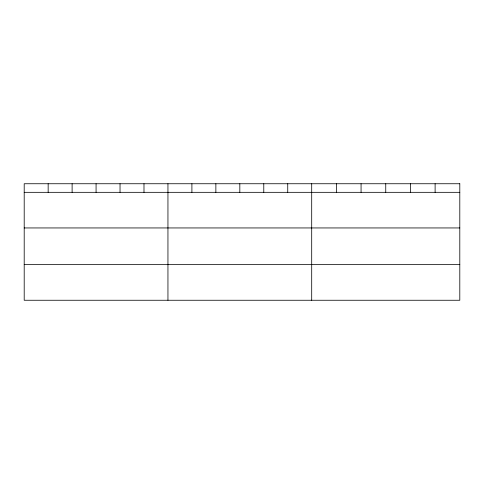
<?xml version="1.0" encoding="UTF-8"?>
<svg xmlns="http://www.w3.org/2000/svg" width="484" height="484" viewBox="0 0 484 484"><rect width="100%" height="100%" fill="white"/><g stroke="black" fill="none" stroke-linecap="round" stroke-linejoin="round"><path stroke-width="0.73" d="M24.2 192.329L459.8 192.329M24.2 227.946L459.8 227.946M24.2 264.639L459.8 264.639M435.116 183.745L435.116 192.329M410.432 183.745L410.432 192.329M385.748 183.745L385.748 192.329M361.064 183.745L361.064 192.329M336.38 183.745L336.38 192.329M311.696 183.745L311.696 300.255M287.738 183.745L287.738 192.329M263.78 183.745L263.78 192.329M239.822 183.745L239.822 192.329M215.864 183.745L215.864 192.329M191.906 183.745L191.906 192.329M167.948 183.745L167.948 300.255M143.99 183.745L143.99 192.329M120.032 183.745L120.032 192.329M96.074 183.745L96.074 192.329M72.116 183.745L72.116 192.329M48.158 183.745L48.158 192.329M459.8 183.745L24.2 183.745L24.2 300.255L459.8 300.255L459.8 183.745"/></g></svg>
